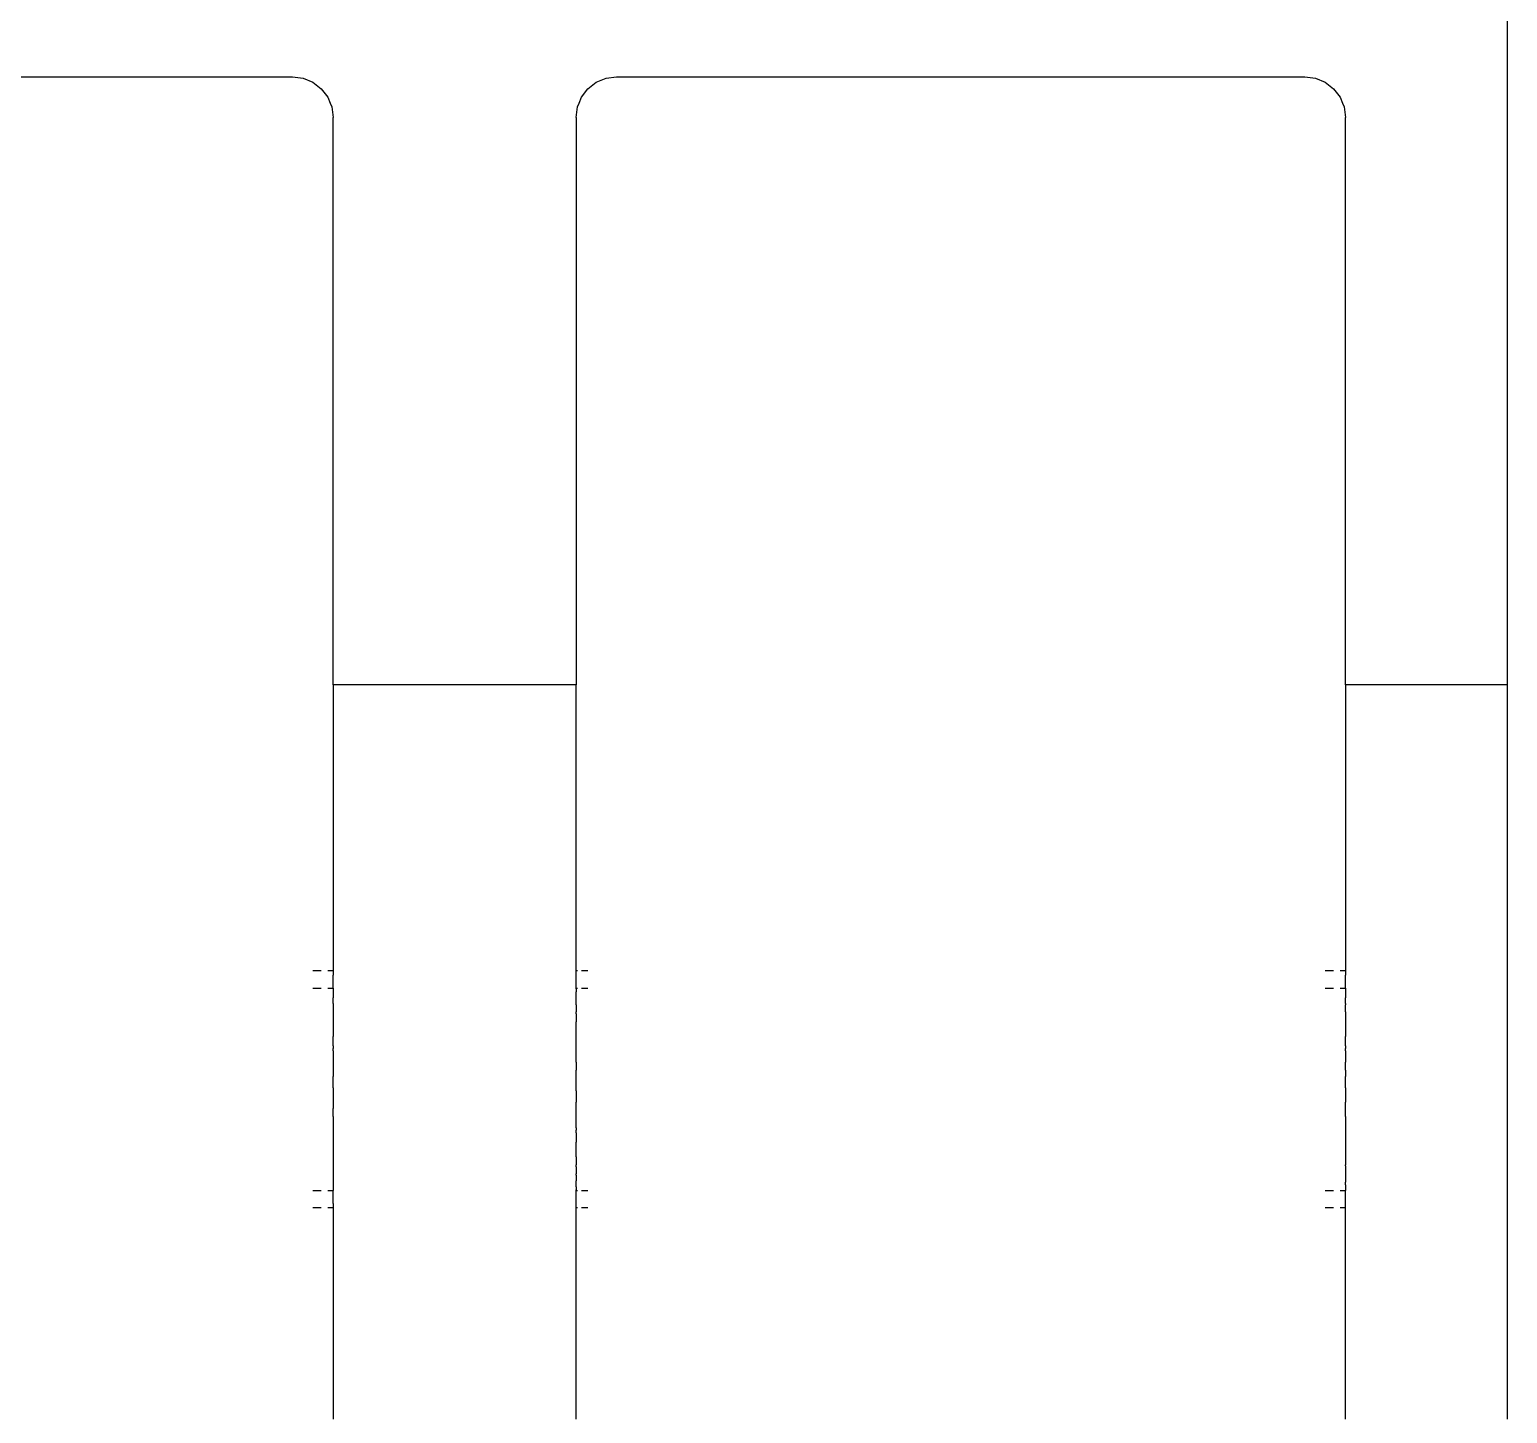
# Model space of a CAD drawing. Header units: millimetres. Extents: x 21 to 5427, y 20 to 4028.
# Drawn here: x 4303.1 to 4376.1, y 1662.3 to 1730.6 of the extents above; entities that cross this region are included whole.
import ezdxf

# ---------------------------------------------------------------- set-up
doc = ezdxf.new("R2010")
doc.units = ezdxf.units.MM

msp = doc.modelspace()

# ---------------------------------------------------------------- linework, layer by layer
for p, q in [((4376.08, 1698.271), (4376.08, 1826.773)), ((4282.079, 1728.294), (4316.079, 1728.294)), ((4316.079, 1728.294), (4316.597, 1728.226)), ((4316.597, 1728.226), (4317.079, 1728.026)), ((4317.079, 1728.026), (4317.493, 1727.708)), ((4330.665, 1727.708), (4331.079, 1728.026)), ((4331.079, 1728.026), (4331.562, 1728.226)), ((4331.562, 1728.226), (4332.079, 1728.294)), ((4332.079, 1728.294), (4366.079, 1728.294)), ((4366.079, 1728.294), (4366.597, 1728.226)), ((4366.597, 1728.226), (4367.079, 1728.026)), ((4367.079, 1728.026), (4367.493, 1727.708)), ((4317.493, 1727.708), (4317.811, 1727.294)), ((4317.811, 1727.294), (4317.927, 1727.001)), ((4330.232, 1727.001), (4330.347, 1727.294)), ((4330.347, 1727.294), (4330.665, 1727.708)), ((4367.493, 1727.708), (4367.811, 1727.294)), ((4367.811, 1727.294), (4367.927, 1727.001)), ((4317.927, 1727.001), (4318.011, 1726.812)), ((4318.011, 1726.812), (4318.079, 1726.294)), ((4318.079, 1698.271), (4318.079, 1726.294)), ((4330.079, 1726.294), (4330.147, 1726.812)), ((4330.079, 1726.294), (4330.079, 1698.271)), ((4330.147, 1726.812), (4330.232, 1727.001)), ((4367.927, 1727.001), (4368.011, 1726.812)), ((4368.011, 1726.812), (4368.079, 1726.294)), ((4368.079, 1698.271), (4368.079, 1726.294)), ((4318.079, 1698.271), (4318.079, 1698.203)), ((4330.079, 1698.271), (4318.079, 1698.271)), ((4318.079, 1698.203), (4318.079, 1698.09)), ((4318.079, 1698.09), (4318.079, 1697.933)), ((4318.079, 1697.933), (4318.079, 1697.73)), ((4330.079, 1698.203), (4330.079, 1698.271)), ((4330.079, 1698.09), (4330.079, 1698.203)), ((4330.079, 1697.933), (4330.079, 1698.09)), ((4330.079, 1697.73), (4330.079, 1697.933)), ((4376.08, 1698.271), (4368.079, 1698.271)), ((4368.079, 1698.271), (4368.079, 1698.203)), ((4368.079, 1698.203), (4368.079, 1698.09)), ((4368.079, 1698.09), (4368.079, 1697.933)), ((4368.079, 1697.933), (4368.079, 1697.73)), ((4376.08, 1698.203), (4376.08, 1698.271)), ((4376.08, 1698.09), (4376.08, 1698.203)), ((4376.08, 1697.933), (4376.08, 1698.09)), ((4376.08, 1697.73), (4376.08, 1697.933)), ((4318.079, 1697.73), (4318.079, 1697.484)), ((4318.079, 1697.484), (4318.079, 1697.194)), ((4318.079, 1697.194), (4318.079, 1696.861)), ((4330.079, 1697.484), (4330.079, 1697.73)), ((4330.079, 1697.194), (4330.079, 1697.484)), ((4330.079, 1696.861), (4330.079, 1697.194)), ((4368.079, 1697.73), (4368.079, 1697.484)), ((4368.079, 1697.484), (4368.079, 1697.194)), ((4368.079, 1697.194), (4368.079, 1696.861)), ((4376.08, 1697.484), (4376.08, 1697.73)), ((4376.08, 1697.194), (4376.08, 1697.484)), ((4376.08, 1696.861), (4376.08, 1697.194)), ((4318.079, 1696.861), (4318.079, 1696.487)), ((4318.079, 1696.487), (4318.079, 1696.071)), ((4330.079, 1696.487), (4330.079, 1696.861)), ((4330.079, 1696.071), (4330.079, 1696.487)), ((4368.079, 1696.861), (4368.079, 1696.487)), ((4368.079, 1696.487), (4368.079, 1696.071)), ((4376.08, 1696.487), (4376.08, 1696.861)), ((4376.08, 1696.071), (4376.08, 1696.487)), ((4318.079, 1696.071), (4318.079, 1695.614)), ((4330.079, 1695.614), (4330.079, 1696.071)), ((4368.079, 1696.071), (4368.079, 1695.614)), ((4376.08, 1695.614), (4376.08, 1696.071)), ((4318.079, 1695.614), (4318.079, 1695.119)), ((4318.079, 1695.119), (4318.079, 1694.585)), ((4330.079, 1695.119), (4330.079, 1695.614)), ((4330.079, 1694.585), (4330.079, 1695.119)), ((4368.079, 1695.614), (4368.079, 1695.119)), ((4368.079, 1695.119), (4368.079, 1694.585)), ((4376.08, 1695.119), (4376.08, 1695.614)), ((4376.08, 1694.585), (4376.08, 1695.119)), ((4318.079, 1694.585), (4318.079, 1694.015)), ((4330.079, 1694.015), (4330.079, 1694.585)), ((4368.079, 1694.585), (4368.079, 1694.015)), ((4376.08, 1694.015), (4376.08, 1694.585)), ((4318.079, 1694.015), (4318.079, 1693.409)), ((4330.079, 1693.409), (4330.079, 1694.015)), ((4368.079, 1694.015), (4368.079, 1693.409)), ((4376.08, 1693.443), (4376.08, 1694.015)), ((4376.08, 1693.409), (4376.08, 1693.443)), ((4318.079, 1693.409), (4318.079, 1692.769)), ((4318.079, 1692.769), (4318.079, 1692.096)), ((4330.079, 1692.769), (4330.079, 1693.409)), ((4330.079, 1692.096), (4330.079, 1692.769)), ((4368.079, 1693.409), (4368.079, 1692.769)), ((4368.079, 1692.769), (4368.079, 1692.096)), ((4376.08, 1692.769), (4376.08, 1693.409)), ((4376.08, 1692.096), (4376.08, 1692.769)), ((4318.079, 1692.096), (4318.079, 1691.391)), ((4330.079, 1691.391), (4330.079, 1692.096)), ((4368.079, 1692.096), (4368.079, 1691.391)), ((4376.08, 1691.391), (4376.08, 1692.096)), ((4318.079, 1691.391), (4318.079, 1690.657)), ((4330.079, 1690.657), (4330.079, 1691.391)), ((4368.079, 1691.391), (4368.079, 1690.657)), ((4376.08, 1690.657), (4376.08, 1691.391)), ((4318.079, 1690.657), (4318.079, 1689.895)), ((4330.079, 1689.895), (4330.079, 1690.657)), ((4368.079, 1690.657), (4368.079, 1689.895)), ((4376.08, 1689.895), (4376.08, 1690.657)), ((4318.079, 1689.895), (4318.079, 1689.107)), ((4330.079, 1689.107), (4330.079, 1689.895)), ((4368.079, 1689.895), (4368.079, 1689.107)), ((4376.08, 1689.107), (4376.08, 1689.895)), ((4318.079, 1689.107), (4318.079, 1688.294)), ((4330.079, 1688.294), (4330.079, 1689.107)), ((4368.079, 1689.107), (4368.079, 1688.294)), ((4376.08, 1688.294), (4376.08, 1689.107)), ((4318.079, 1688.294), (4318.079, 1687.458)), ((4330.079, 1687.458), (4330.079, 1688.294)), ((4368.079, 1688.294), (4368.079, 1687.458)), ((4376.08, 1687.458), (4376.08, 1688.294)), ((4318.079, 1687.458), (4318.079, 1686.602)), ((4330.079, 1686.602), (4330.079, 1687.458)), ((4368.079, 1687.458), (4368.079, 1686.602)), ((4376.08, 1686.602), (4376.08, 1687.458)), ((4318.079, 1686.602), (4318.079, 1685.727)), ((4330.079, 1685.727), (4330.079, 1686.602)), ((4368.079, 1686.602), (4368.079, 1685.727)), ((4376.08, 1685.727), (4376.08, 1686.602)), ((4318.079, 1685.727), (4318.079, 1684.835)), ((4330.079, 1684.835), (4330.079, 1685.727)), ((4368.079, 1685.727), (4368.079, 1684.835)), ((4376.08, 1684.835), (4376.08, 1685.727)), ((4318.079, 1684.835), (4318.079, 1684.144)), ((4330.079, 1684.144), (4330.079, 1684.835)), ((4368.079, 1684.835), (4368.079, 1684.144)), ((4376.08, 1683.929), (4376.08, 1684.835)), ((4317.493, 1684.144), (4317.079, 1684.144)), ((4318.011, 1684.144), (4317.811, 1684.144)), ((4318.079, 1684.144), (4318.011, 1684.144)), ((4318.079, 1684.144), (4318.079, 1683.929)), ((4330.147, 1684.144), (4330.079, 1684.144)), ((4330.079, 1683.929), (4330.079, 1684.144)), ((4330.665, 1684.144), (4330.347, 1684.144)), ((4367.493, 1684.144), (4367.079, 1684.144)), ((4368.011, 1684.144), (4367.811, 1684.144)), ((4368.079, 1684.144), (4368.011, 1684.144)), ((4368.079, 1684.144), (4368.079, 1683.929)), ((4317.079, 1683.293), (4317.493, 1683.293)), ((4317.811, 1683.293), (4318.011, 1683.293)), ((4318.011, 1683.293), (4318.079, 1683.293)), ((4318.079, 1683.293), (4318.079, 1683.929)), ((4318.079, 1683.293), (4318.079, 1683.253)), ((4318.079, 1683.253), (4318.079, 1683.112)), ((4330.079, 1683.293), (4330.079, 1683.929)), ((4330.079, 1683.293), (4330.147, 1683.293)), ((4330.079, 1683.253), (4330.079, 1683.293)), ((4330.079, 1683.253), (4330.079, 1683.112)), ((4330.347, 1683.293), (4330.665, 1683.293)), ((4367.079, 1683.293), (4367.493, 1683.293)), ((4367.811, 1683.293), (4368.011, 1683.293)), ((4368.011, 1683.293), (4368.079, 1683.293)), ((4368.079, 1683.293), (4368.079, 1683.929)), ((4368.079, 1683.293), (4368.079, 1683.253)), ((4368.079, 1683.253), (4368.079, 1683.112)), ((4376.08, 1683.009), (4376.08, 1683.929)), ((4318.079, 1683.112), (4318.079, 1683.07)), ((4318.079, 1683.07), (4318.079, 1683.009)), ((4318.079, 1683.009), (4318.079, 1682.884)), ((4318.079, 1682.884), (4318.079, 1682.811)), ((4318.079, 1682.884), (4318.079, 1682.842)), ((4318.079, 1682.842), (4318.079, 1682.811)), ((4318.079, 1682.539), (4318.079, 1682.811)), ((4318.079, 1682.539), (4318.079, 1682.5)), ((4318.079, 1682.5), (4318.079, 1682.46)), ((4330.079, 1683.07), (4330.079, 1683.112)), ((4330.079, 1683.009), (4330.079, 1683.07)), ((4330.079, 1682.884), (4330.079, 1683.009)), ((4330.079, 1682.811), (4330.079, 1682.884)), ((4330.079, 1682.842), (4330.079, 1682.884)), ((4330.079, 1682.811), (4330.079, 1682.842)), ((4330.079, 1682.539), (4330.079, 1682.811)), ((4330.079, 1682.5), (4330.079, 1682.539)), ((4330.079, 1682.46), (4330.079, 1682.5)), ((4368.079, 1683.112), (4368.079, 1683.07)), ((4368.079, 1683.07), (4368.079, 1683.009)), ((4368.079, 1683.009), (4368.079, 1682.884)), ((4368.079, 1682.884), (4368.079, 1682.811)), ((4368.079, 1682.884), (4368.079, 1682.842)), ((4368.079, 1682.842), (4368.079, 1682.811)), ((4368.079, 1682.539), (4368.079, 1682.811)), ((4368.079, 1682.539), (4368.079, 1682.5)), ((4368.079, 1682.5), (4368.079, 1682.46)), ((4376.08, 1682.079), (4376.08, 1683.009)), ((4318.079, 1682.46), (4318.079, 1682.12)), ((4318.079, 1682.12), (4318.079, 1682.079)), ((4318.079, 1682.079), (4318.079, 1682.024)), ((4318.079, 1682.024), (4318.079, 1681.623)), ((4330.079, 1682.46), (4330.079, 1682.12)), ((4330.079, 1682.079), (4330.079, 1682.12)), ((4330.079, 1682.024), (4330.079, 1682.079)), ((4330.079, 1682.024), (4330.079, 1681.623)), ((4368.079, 1682.12), (4368.079, 1682.46)), ((4368.079, 1682.12), (4368.079, 1682.079)), ((4368.079, 1682.079), (4368.079, 1682.024)), ((4368.079, 1682.024), (4368.079, 1681.623)), ((4376.08, 1681.14), (4376.08, 1682.079)), ((4318.079, 1681.623), (4318.079, 1681.568)), ((4318.079, 1681.568), (4318.079, 1681.527)), ((4318.079, 1681.527), (4318.079, 1681.14)), ((4318.079, 1681.14), (4318.079, 1681.059)), ((4318.079, 1681.059), (4318.079, 1680.997)), ((4330.079, 1681.568), (4330.079, 1681.623)), ((4330.079, 1681.527), (4330.079, 1681.568)), ((4330.079, 1681.14), (4330.079, 1681.527)), ((4330.079, 1681.059), (4330.079, 1681.14)), ((4330.079, 1680.997), (4330.079, 1681.059)), ((4368.079, 1681.623), (4368.079, 1681.568)), ((4368.079, 1681.568), (4368.079, 1681.527)), ((4368.079, 1681.527), (4368.079, 1681.14)), ((4368.079, 1681.14), (4368.079, 1681.059)), ((4368.079, 1681.059), (4368.079, 1680.997)), ((4376.08, 1680.195), (4376.08, 1681.14)), ((4318.079, 1680.997), (4318.079, 1680.935)), ((4318.079, 1680.935), (4318.079, 1680.897)), ((4318.079, 1680.438), (4318.079, 1680.897)), ((4318.079, 1680.438), (4318.079, 1680.371)), ((4318.079, 1680.371), (4318.079, 1680.304)), ((4330.079, 1680.935), (4330.079, 1680.997)), ((4330.079, 1680.897), (4330.079, 1680.935)), ((4330.079, 1680.438), (4330.079, 1680.897)), ((4330.079, 1680.371), (4330.079, 1680.438)), ((4330.079, 1680.304), (4330.079, 1680.371)), ((4368.079, 1680.997), (4368.079, 1680.935)), ((4368.079, 1680.935), (4368.079, 1680.897)), ((4368.079, 1680.438), (4368.079, 1680.897)), ((4368.079, 1680.438), (4368.079, 1680.371)), ((4368.079, 1680.371), (4368.079, 1680.304)), ((4318.079, 1680.195), (4318.079, 1680.304)), ((4318.079, 1680.195), (4318.079, 1679.757)), ((4318.079, 1679.757), (4318.079, 1679.703)), ((4318.079, 1679.703), (4318.079, 1679.632)), ((4318.079, 1679.632), (4318.079, 1679.246)), ((4330.079, 1680.195), (4330.079, 1680.304)), ((4330.079, 1679.757), (4330.079, 1680.195)), ((4330.079, 1679.703), (4330.079, 1679.757)), ((4330.079, 1679.632), (4330.079, 1679.703)), ((4330.079, 1679.632), (4330.079, 1679.246)), ((4368.079, 1680.195), (4368.079, 1680.304)), ((4368.079, 1680.195), (4368.079, 1679.757)), ((4368.079, 1679.757), (4368.079, 1679.703)), ((4368.079, 1679.703), (4368.079, 1679.632)), ((4368.079, 1679.246), (4368.079, 1679.632)), ((4376.08, 1679.246), (4376.08, 1680.195)), ((4318.079, 1679.246), (4318.079, 1679.078)), ((4318.079, 1679.078), (4318.079, 1679.006)), ((4318.079, 1679.006), (4318.079, 1678.933)), ((4318.079, 1678.367), (4318.079, 1678.933)), ((4330.079, 1679.078), (4330.079, 1679.246)), ((4330.079, 1679.006), (4330.079, 1679.078)), ((4330.079, 1678.933), (4330.079, 1679.006)), ((4330.079, 1678.367), (4330.079, 1678.933)), ((4368.079, 1679.246), (4368.079, 1679.078)), ((4368.079, 1679.078), (4368.079, 1679.006)), ((4368.079, 1679.006), (4368.079, 1678.933)), ((4368.079, 1678.367), (4368.079, 1678.933)), ((4376.08, 1678.294), (4376.08, 1679.246)), ((4318.079, 1678.367), (4318.079, 1678.294)), ((4318.079, 1678.294), (4318.079, 1678.221)), ((4318.079, 1678.221), (4318.079, 1677.655)), ((4330.079, 1678.294), (4330.079, 1678.367)), ((4330.079, 1678.221), (4330.079, 1678.294)), ((4330.079, 1678.221), (4330.079, 1677.655)), ((4368.079, 1678.367), (4368.079, 1678.294)), ((4368.079, 1678.294), (4368.079, 1678.221)), ((4368.079, 1678.221), (4368.079, 1677.655)), ((4376.08, 1677.342), (4376.08, 1678.294)), ((4318.079, 1677.655), (4318.079, 1677.582)), ((4318.079, 1677.582), (4318.079, 1677.51)), ((4318.079, 1677.51), (4318.079, 1677.342)), ((4330.079, 1677.582), (4330.079, 1677.655)), ((4330.079, 1677.51), (4330.079, 1677.582)), ((4330.079, 1677.342), (4330.079, 1677.51)), ((4368.079, 1677.582), (4368.079, 1677.655)), ((4368.079, 1677.51), (4368.079, 1677.582)), ((4368.079, 1677.342), (4368.079, 1677.51)), ((4318.079, 1676.956), (4318.079, 1677.342)), ((4318.079, 1676.956), (4318.079, 1676.885)), ((4318.079, 1676.885), (4318.079, 1676.831)), ((4318.079, 1676.831), (4318.079, 1676.393)), ((4330.079, 1676.956), (4330.079, 1677.342)), ((4330.079, 1676.885), (4330.079, 1676.956)), ((4330.079, 1676.831), (4330.079, 1676.885)), ((4330.079, 1676.393), (4330.079, 1676.831)), ((4368.079, 1676.956), (4368.079, 1677.342)), ((4368.079, 1676.956), (4368.079, 1676.885)), ((4368.079, 1676.885), (4368.079, 1676.831)), ((4368.079, 1676.831), (4368.079, 1676.393)), ((4376.08, 1676.393), (4376.08, 1677.342)), ((4318.079, 1676.393), (4318.079, 1676.284)), ((4318.079, 1676.284), (4318.079, 1676.217)), ((4318.079, 1676.217), (4318.079, 1676.15)), ((4318.079, 1676.15), (4318.079, 1675.691)), ((4330.079, 1676.393), (4330.079, 1676.284)), ((4330.079, 1676.217), (4330.079, 1676.284)), ((4330.079, 1676.15), (4330.079, 1676.217)), ((4330.079, 1676.15), (4330.079, 1675.691)), ((4368.079, 1676.393), (4368.079, 1676.284)), ((4368.079, 1676.284), (4368.079, 1676.217)), ((4368.079, 1676.217), (4368.079, 1676.15)), ((4368.079, 1676.15), (4368.079, 1675.691)), ((4376.08, 1675.448), (4376.08, 1676.393)), ((4318.079, 1675.691), (4318.079, 1675.653)), ((4318.079, 1675.653), (4318.079, 1675.591)), ((4318.079, 1675.591), (4318.079, 1675.529)), ((4318.079, 1675.529), (4318.079, 1675.473)), ((4318.079, 1675.473), (4318.079, 1675.061)), ((4330.079, 1675.653), (4330.079, 1675.691)), ((4330.079, 1675.591), (4330.079, 1675.653)), ((4330.079, 1675.529), (4330.079, 1675.591)), ((4330.079, 1675.473), (4330.079, 1675.529)), ((4330.079, 1675.061), (4330.079, 1675.473)), ((4368.079, 1675.691), (4368.079, 1675.653)), ((4368.079, 1675.653), (4368.079, 1675.591)), ((4368.079, 1675.591), (4368.079, 1675.529)), ((4368.079, 1675.529), (4368.079, 1675.473)), ((4368.079, 1675.473), (4368.079, 1675.061)), ((4376.08, 1674.509), (4376.08, 1675.448)), ((4318.079, 1675.061), (4318.079, 1675.02)), ((4318.079, 1675.02), (4318.079, 1674.965)), ((4318.079, 1674.965), (4318.079, 1674.564)), ((4318.079, 1674.564), (4318.079, 1674.509)), ((4318.079, 1674.509), (4318.079, 1674.468)), ((4318.079, 1674.468), (4318.079, 1674.128)), ((4330.079, 1675.02), (4330.079, 1675.061)), ((4330.079, 1674.965), (4330.079, 1675.02)), ((4330.079, 1674.965), (4330.079, 1674.564)), ((4330.079, 1674.509), (4330.079, 1674.564)), ((4330.079, 1674.468), (4330.079, 1674.509)), ((4330.079, 1674.468), (4330.079, 1674.128)), ((4368.079, 1675.061), (4368.079, 1675.02)), ((4368.079, 1675.02), (4368.079, 1674.965)), ((4368.079, 1674.965), (4368.079, 1674.564)), ((4368.079, 1674.509), (4368.079, 1674.564)), ((4368.079, 1674.509), (4368.079, 1674.468)), ((4368.079, 1674.468), (4368.079, 1674.128)), ((4376.08, 1673.579), (4376.08, 1674.509)), ((4318.079, 1674.128), (4318.079, 1674.088)), ((4318.079, 1674.088), (4318.079, 1674.048)), ((4318.079, 1674.048), (4318.079, 1673.777)), ((4318.079, 1673.777), (4318.079, 1673.746)), ((4318.079, 1673.746), (4318.079, 1673.704)), ((4330.079, 1674.088), (4330.079, 1674.128)), ((4330.079, 1674.048), (4330.079, 1674.088)), ((4330.079, 1674.048), (4330.079, 1673.777)), ((4330.079, 1673.704), (4330.079, 1673.777)), ((4330.079, 1673.746), (4330.079, 1673.777)), ((4330.079, 1673.704), (4330.079, 1673.746)), ((4368.079, 1674.128), (4368.079, 1674.088)), ((4368.079, 1674.088), (4368.079, 1674.048)), ((4368.079, 1674.048), (4368.079, 1673.777)), ((4368.079, 1673.777), (4368.079, 1673.704)), ((4317.079, 1673.295), (4317.493, 1673.295)), ((4317.811, 1673.295), (4318.011, 1673.295)), ((4318.011, 1673.295), (4318.079, 1673.295)), ((4318.079, 1673.704), (4318.079, 1673.579)), ((4318.079, 1673.579), (4318.079, 1673.518)), ((4318.079, 1673.518), (4318.079, 1673.476)), ((4318.079, 1673.476), (4318.079, 1673.335)), ((4318.079, 1673.335), (4318.079, 1673.295)), ((4318.079, 1672.659), (4318.079, 1673.295)), ((4330.079, 1673.579), (4330.079, 1673.704)), ((4330.079, 1673.518), (4330.079, 1673.579)), ((4330.079, 1673.476), (4330.079, 1673.518)), ((4330.079, 1673.476), (4330.079, 1673.335)), ((4330.079, 1673.295), (4330.079, 1673.335)), ((4330.079, 1673.295), (4330.147, 1673.295)), ((4330.079, 1672.659), (4330.079, 1673.295)), ((4330.347, 1673.295), (4330.665, 1673.295)), ((4367.079, 1673.295), (4367.493, 1673.295)), ((4367.811, 1673.295), (4368.011, 1673.295)), ((4368.011, 1673.295), (4368.079, 1673.295)), ((4368.079, 1673.579), (4368.079, 1673.704)), ((4368.079, 1673.579), (4368.079, 1673.518)), ((4368.079, 1673.518), (4368.079, 1673.476)), ((4368.079, 1673.476), (4368.079, 1673.335)), ((4368.079, 1673.335), (4368.079, 1673.295)), ((4368.079, 1672.659), (4368.079, 1673.295)), ((4376.08, 1672.659), (4376.08, 1673.579)), ((4317.493, 1672.444), (4317.079, 1672.444)), ((4318.011, 1672.444), (4317.811, 1672.444)), ((4318.079, 1672.444), (4318.011, 1672.444)), ((4318.079, 1672.659), (4318.079, 1672.444)), ((4318.079, 1672.444), (4318.079, 1671.753)), ((4330.079, 1672.444), (4330.079, 1672.659)), ((4330.147, 1672.444), (4330.079, 1672.444)), ((4330.079, 1671.753), (4330.079, 1672.444)), ((4330.665, 1672.444), (4330.347, 1672.444)), ((4367.493, 1672.444), (4367.079, 1672.444)), ((4368.011, 1672.444), (4367.811, 1672.444)), ((4368.079, 1672.444), (4368.011, 1672.444)), ((4368.079, 1672.444), (4368.079, 1672.659)), ((4368.079, 1671.753), (4368.079, 1672.444)), ((4376.08, 1671.753), (4376.08, 1672.659)), ((4318.079, 1671.753), (4318.079, 1670.861)), ((4330.079, 1670.861), (4330.079, 1671.753)), ((4368.079, 1670.861), (4368.079, 1671.753)), ((4376.08, 1670.861), (4376.08, 1671.753)), ((4318.079, 1670.861), (4318.079, 1669.986)), ((4330.079, 1669.986), (4330.079, 1670.861)), ((4368.079, 1669.986), (4368.079, 1670.861)), ((4376.08, 1669.986), (4376.08, 1670.861)), ((4318.079, 1669.986), (4318.079, 1669.129)), ((4330.079, 1669.129), (4330.079, 1669.986)), ((4368.079, 1669.129), (4368.079, 1669.986)), ((4376.08, 1669.129), (4376.08, 1669.986)), ((4318.079, 1669.129), (4318.079, 1668.294)), ((4330.079, 1668.294), (4330.079, 1669.129)), ((4368.079, 1668.294), (4368.079, 1669.129)), ((4376.08, 1668.294), (4376.08, 1669.129)), ((4318.079, 1668.294), (4318.079, 1667.481)), ((4330.079, 1667.481), (4330.079, 1668.294)), ((4368.079, 1667.481), (4368.079, 1668.294)), ((4376.08, 1667.481), (4376.08, 1668.294)), ((4318.079, 1667.481), (4318.079, 1666.693)), ((4330.079, 1666.693), (4330.079, 1667.481)), ((4368.079, 1666.693), (4368.079, 1667.481)), ((4376.08, 1666.693), (4376.08, 1667.481)), ((4318.079, 1666.693), (4318.079, 1665.931)), ((4330.079, 1665.931), (4330.079, 1666.693)), ((4368.079, 1665.931), (4368.079, 1666.693)), ((4376.08, 1665.931), (4376.08, 1666.693)), ((4318.079, 1665.931), (4318.079, 1665.197)), ((4330.079, 1665.197), (4330.079, 1665.931)), ((4368.079, 1665.197), (4368.079, 1665.931)), ((4376.08, 1665.197), (4376.08, 1665.931)), ((4318.079, 1665.197), (4318.079, 1664.492)), ((4330.079, 1664.492), (4330.079, 1665.197)), ((4368.079, 1664.492), (4368.079, 1665.197)), ((4376.08, 1664.492), (4376.08, 1665.197)), ((4318.079, 1664.492), (4318.079, 1663.819)), ((4330.079, 1663.819), (4330.079, 1664.492)), ((4368.079, 1663.819), (4368.079, 1664.492)), ((4376.08, 1663.819), (4376.08, 1664.492)), ((4318.079, 1663.819), (4318.079, 1663.179)), ((4330.079, 1663.179), (4330.079, 1663.819)), ((4368.079, 1663.179), (4368.079, 1663.819)), ((4376.08, 1663.179), (4376.08, 1663.819)), ((4318.079, 1663.179), (4318.079, 1662.573)), ((4330.079, 1662.573), (4330.079, 1663.179)), ((4368.079, 1662.573), (4368.079, 1663.179)), ((4376.08, 1662.573), (4376.08, 1663.179)), ((4318.079, 1662.573), (4318.079, 1662.002)), ((4330.079, 1662.002), (4330.079, 1662.573)), ((4368.079, 1662.002), (4368.079, 1662.573)), ((4376.08, 1662.002), (4376.08, 1662.573))]:
    msp.add_line(p, q)

doc.saveas('drawing.dxf')
